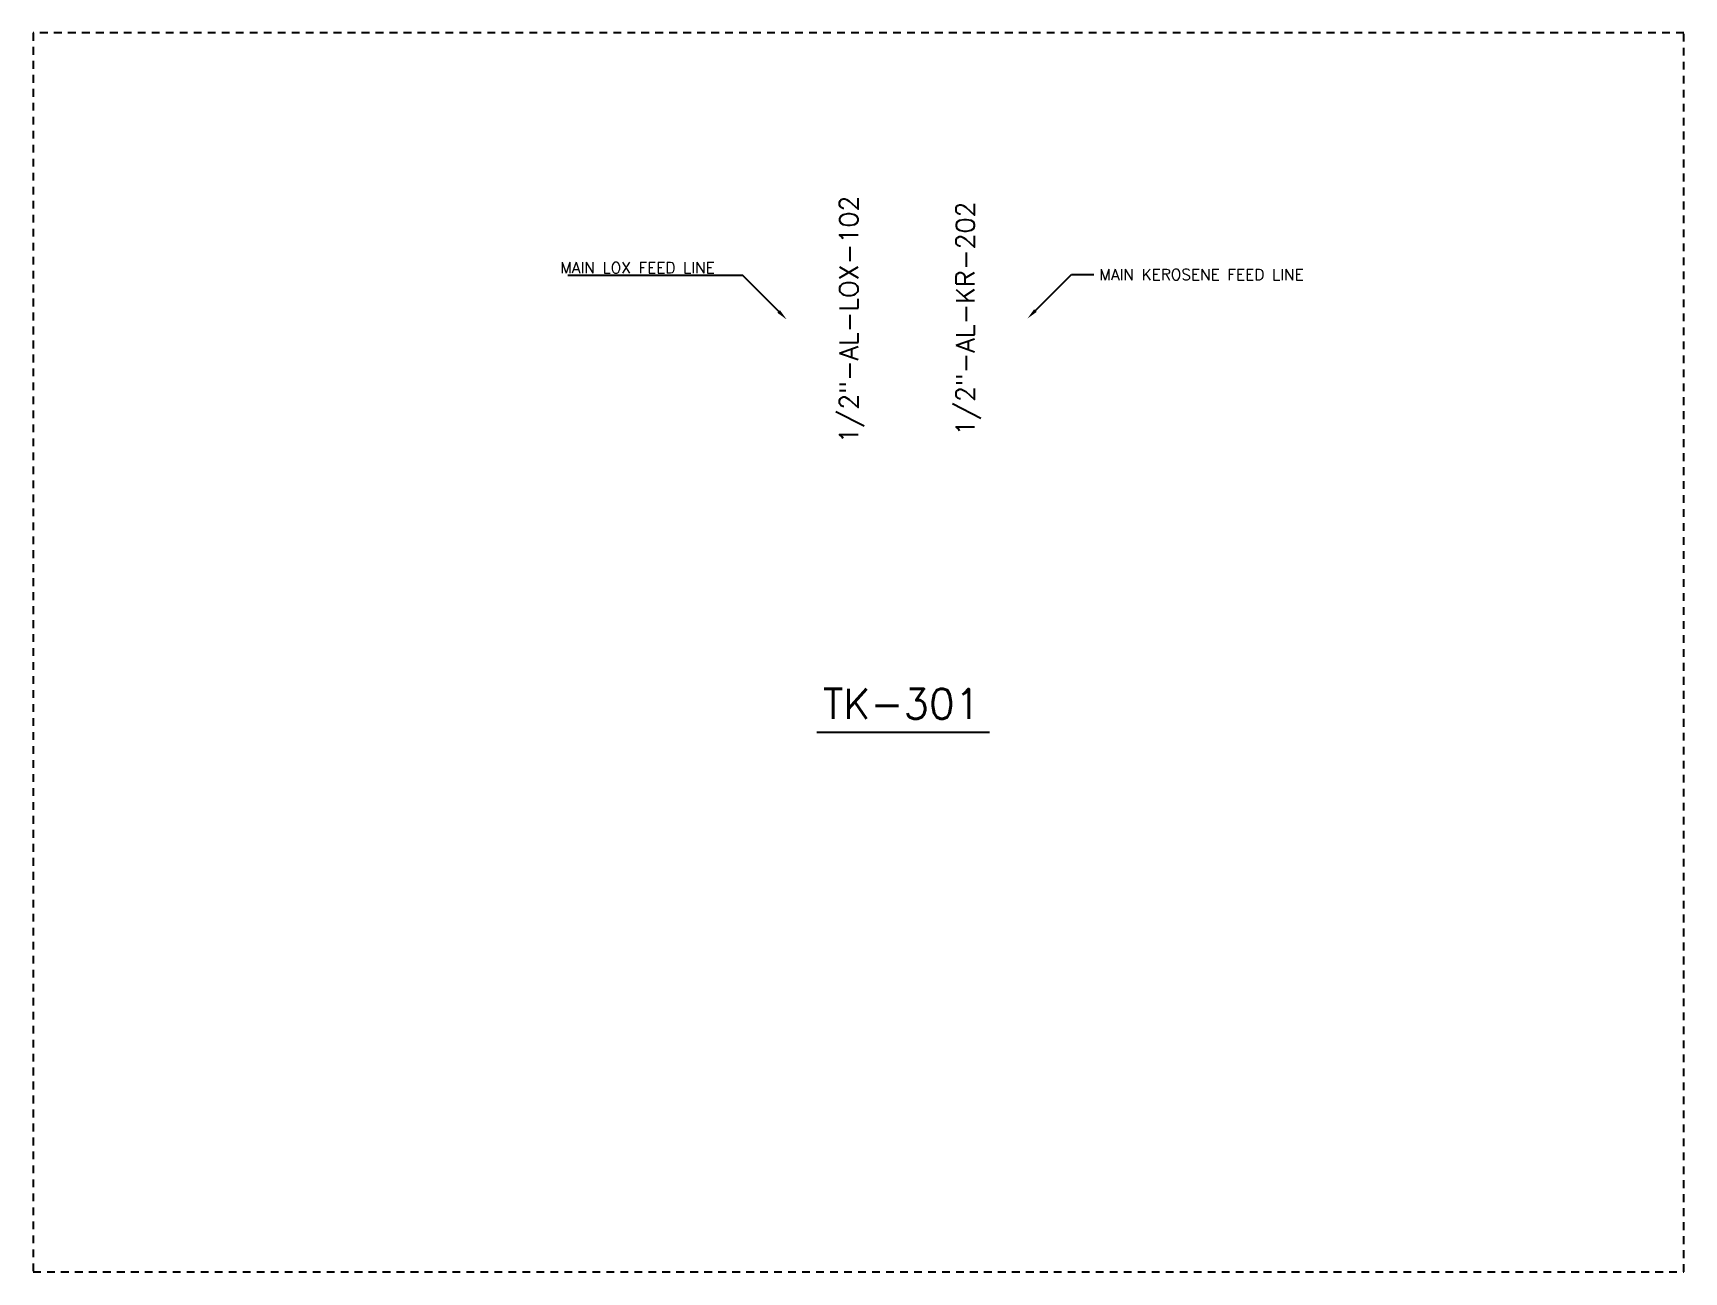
# Model space of a CAD drawing. Header units: inches. Extents: x 0 to 26.6, y 0 to 19.9.
import ezdxf
from ezdxf import colors
from ezdxf.entities.mleader import LeaderData, LeaderLine
from ezdxf.enums import TextEntityAlignment as Align
from ezdxf.math import Vec2, Vec3

# ---------------------------------------------------------------- set-up
doc = ezdxf.new("R2010")
doc.units = ezdxf.units.IN
doc.header["$MEASUREMENT"] = 0
doc.linetypes.add('HIDDEN2', pattern=[0.1875, 0.125, -0.0625])
doc.layers.add('no plot', color=41, linetype='HIDDEN2', plot=False)
doc.layers.add('Text', color=7, linetype='Continuous')
doc.styles.get("Standard").update_dxf_attribs({"font": 'romans.shx', "height": 0.1})

# ---------------------------------------------------------------- blocks, each defined once
blk = doc.blocks.new('*U8')
at = {"color": 0, "linetype": 'ByBlock', "lineweight": -3}
blk.add_line((-0.4546, -0.1517), (0.471, -0.1517), dxfattribs=at)
at = {"color": 0, "linetype": 'ByBlock', "lineweight": -2}
blk.add_attdef('#(Equipment.Tag)', text='', height=0.16, dxfattribs=at).set_placement((0, 0), align=Align.MIDDLE)
blk = doc.blocks.new('Pipeline Tag_block')
at = {"color": 0, "linetype": 'ByBlock', "lineweight": -2}
blk.add_attdef('#(TargetObject.Tag)', text='', height=0.1, dxfattribs=at).set_placement((0, 0), align=Align.MIDDLE_CENTER)

msp = doc.modelspace()

# ---------------------------------------------------------------- linework, layer by layer
at = {"layer": 'no plot'}
msp.add_lwpolyline([(0, 0), (26.562, 0), (26.562, 19.938), (0, 19.938)], close=True, dxfattribs=at)

# ---------------------------------------------------------------- block references
at = {"layer": 'Text', "xscale": 3, "yscale": 3, "zscale": 3, "rotation": 90}
for p, values in [((13.125, 15.328), {'#(TargetObject.Tag)': '1/2"-AL-LOX-102'}), ((15, 15.343), {'#(TargetObject.Tag)': '1/2"-AL-KR-202'})]:
    msp.add_blockref('Pipeline Tag_block', p, dxfattribs=at).add_auto_attribs(values)
at = {"layer": 'Text', "xscale": 3, "yscale": 3, "zscale": 3}
msp.add_blockref('*U8', (13.975, 9.143), dxfattribs=at).add_auto_attribs({'#(Equipment.Tag)': 'TK-301'})

# ---------------------------------------------------------------- leaders
ml = msp.add_multileader_mtext('Standard')
ml.set_content('MAIN LOX FEED LINE', color=256)
ml.set_leader_properties()
ml.build(insert=Vec2(0, 0))
ml.multileader.update_dxf_attribs({"text_right_attachment_type": 6, "dogleg_length": 0.36, "arrow_head_size": 0.18})
ctx = ml.context
ctx.base_point, ctx.char_height, ctx.arrow_head_size, ctx.landing_gap_size, ctx.plane_origin = Vec3(8.041, 16.161), 0.18, 0.18, 0.09, Vec3(12.125, 15.328)
ctx.right_attachment, ctx.text_align_type = 6, 2
notes = []
notes.append((ctx, [(0, (1, 1, 0), (11.418, 16.035), (-1, 0), 0.36, [(0, [(12.125, 15.328)], 0, [])])]))
ctx.mtext.insert, ctx.mtext.alignment, ctx.mtext.flow_direction = Vec3(10.968, 16.251), 3, 5
ml = msp.add_multileader_mtext('Standard')
ml.set_content('MAIN KEROSENE FEED LINE', color=256)
ml.set_leader_properties()
ml.build(insert=Vec2(0, 0))
ml.multileader.update_dxf_attribs({"text_right_attachment_type": 6, "dogleg_length": 0.36, "arrow_head_size": 0.18})
ctx = ml.context
ctx.base_point, ctx.char_height, ctx.arrow_head_size, ctx.landing_gap_size, ctx.plane_origin = Vec3(17.067, 16.05), 0.18, 0.18, 0.09, Vec3(16, 15.343)
ctx.right_attachment = 6
notes.append((ctx, [(0, (1, 1, 0), (16.707, 16.05), (1, 0), 0.36, [(0, [(16, 15.343)], 0, [])])]))
ctx.mtext.insert, ctx.mtext.flow_direction = Vec3(17.157, 16.14), 5
for ctx, leaders in notes:
    for number, flags, end, landing, length, lines in leaders:
        leader = LeaderData()
        leader.index, (leader.has_last_leader_line, leader.has_dogleg_vector, leader.attachment_direction) = number, flags
        leader.last_leader_point, leader.dogleg_vector, leader.dogleg_length = Vec3(end), Vec3(landing), length
        for number, points, colour, breaks in lines:
            line = LeaderLine()
            line.index, line.vertices, line.color, line.breaks = number, Vec3.list(points), colors.encode_raw_color(colour), breaks
            leader.lines.append(line)
        ctx.leaders.append(leader)

doc.saveas('drawing.dxf')
